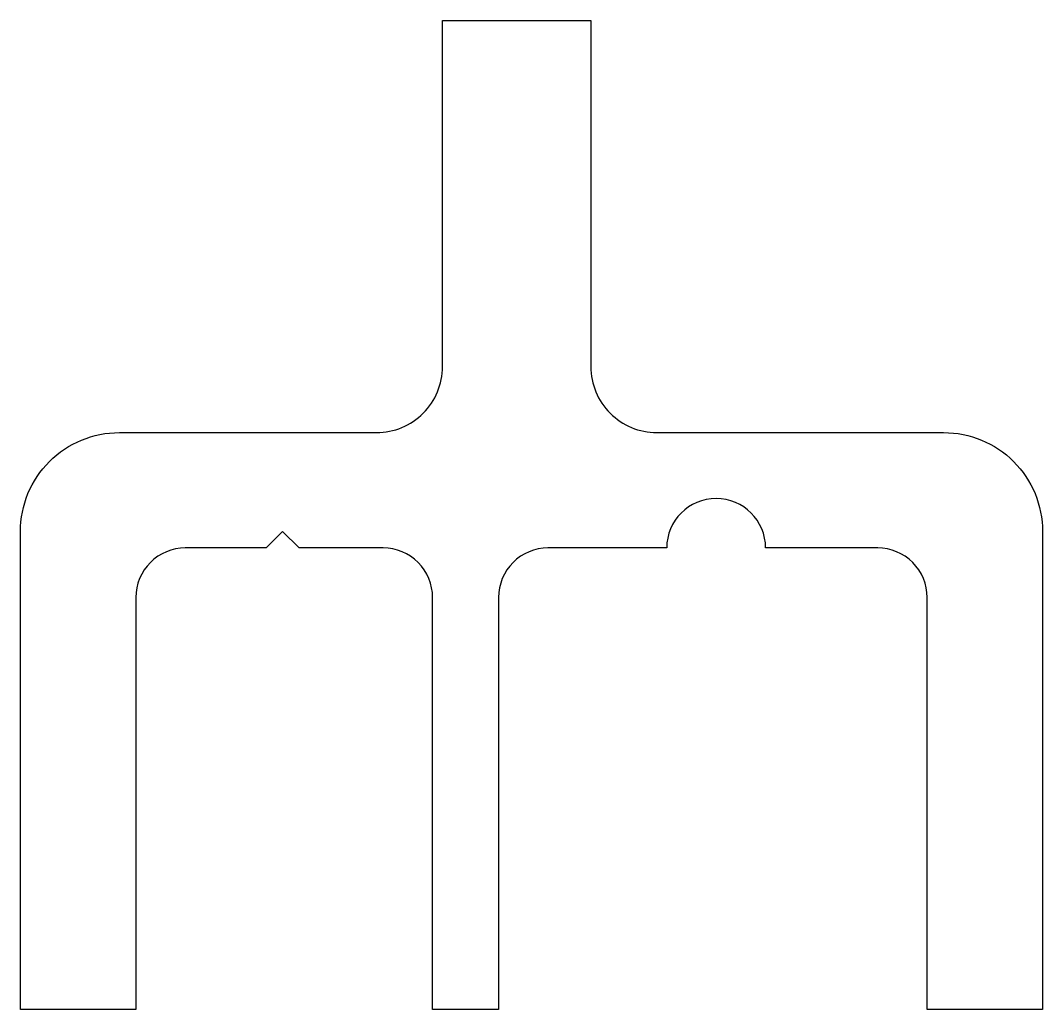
# Model space of a CAD drawing. Extents: x -871.5 to -840.5, y 308.9 to 338.9.
import ezdxf

# ---------------------------------------------------------------- set-up
doc = ezdxf.new("R2010")
doc.units = 0
doc.layers.add('ANA', color=220, linetype='CONTINUOUS')

msp = doc.modelspace()

# ---------------------------------------------------------------- linework, layer by layer
at = {"layer": 'ANA', "color": 7}
msp.add_lwpolyline([(-859.044, 308.878), (-859.044, 321.378, 0.414214), (-860.544, 322.878), (-863.094, 322.878), (-863.594, 323.378), (-864.094, 322.878), (-866.544, 322.878, 0.414214), (-868.044, 321.378), (-868.044, 308.878), (-871.544, 308.878), (-871.544, 323.378, -0.414214), (-868.544, 326.378), (-860.744, 326.378, 0.414214), (-858.744, 328.378), (-858.744, 338.878), (-854.244, 338.878), (-854.244, 328.378, 0.414214), (-852.244, 326.378), (-843.544, 326.378, -0.414214), (-840.544, 323.378), (-840.544, 308.878), (-844.044, 308.878), (-844.044, 321.378, 0.414214), (-845.544, 322.878), (-848.944, 322.878, 1), (-851.944, 322.878), (-855.544, 322.878, 0.414214), (-857.044, 321.378), (-857.044, 308.878)], format="xyb", close=True, dxfattribs=at)

doc.saveas('drawing.dxf')
